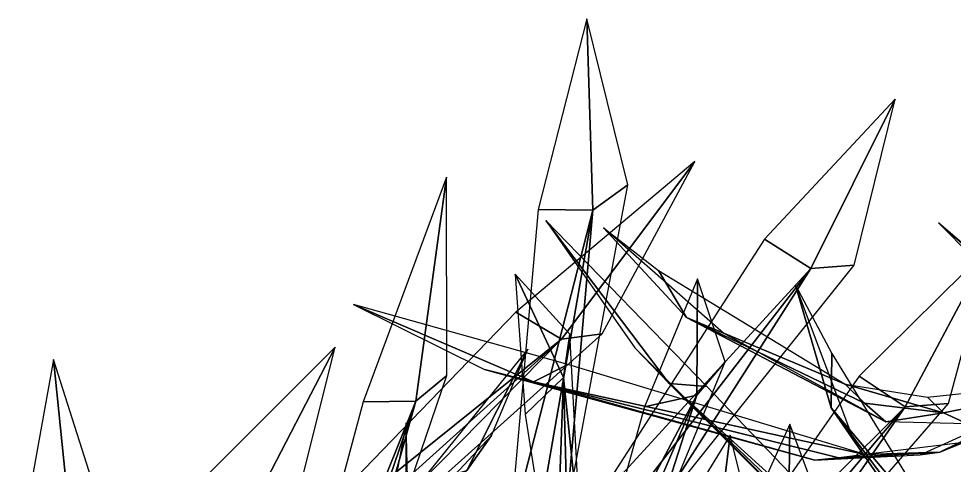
# Model space of a CAD drawing. Extents: x -26.4 to 26.4, y -33.5 to 33.5.
# Drawn here: x -11.19 to 1.54, y 27.41 to 33.48 of the extents above; entities that cross this region are included whole.
import ezdxf

# ---------------------------------------------------------------- set-up
doc = ezdxf.new("R2010")
doc.units = 0

msp = doc.modelspace()

# ---------------------------------------------------------------- linework, layer by layer
at = {"layer": 'weed040', "color": 3}
for points in [[(-3.46386, 33.4801, 4.51336), (-4.12524, 30.88732, 0.5473), (-3.38183, 30.87487, 0.43157)], [(-3.46386, 33.4801, 4.51336), (-3.38183, 30.87487, 0.43157), (-2.90502, 31.22021, 0.29901)], [(0.73327, 32.38549, 4.59246), (-1.04394, 30.48193, 0.57952), (-0.41296, 30.08203, 0.48907)], [(0.73327, 32.38549, 4.59246), (-0.41296, 30.08203, 0.48907), (0.1781, 30.12707, 0.37628)], [(-1.99096, 31.53845, 3.78936), (-4.42883, 29.49133, 0.21514), (-3.80847, 29.12109, 0.00421)], [(-1.99096, 31.53845, 3.78936), (-3.80847, 29.12109, 0.00421), (-3.25512, 29.19726, -0.2265)], [(-5.37255, 31.32714, 3.79779), (-6.50598, 28.27258, 0.29315), (-5.7915, 28.27844, 0.05621)], [(-5.37255, 31.32714, 3.79779), (-5.7915, 28.27844, 0.05621), (-5.36743, 28.62963, -0.19281)], [(-3.74291, 26.73596, -7.75799), (-2.90502, 31.22021, 0.29901), (-3.38183, 30.87487, 0.43157)], [(-4.51379, 26.46643, -7.65838), (-3.38183, 30.87487, 0.43157), (-4.12524, 30.88732, 0.5473)], [(-4.12341, 26.60522, -7.67449), (-3.38183, 30.87487, 0.43157), (-4.51379, 26.46643, -7.65838)], [(-3.74291, 26.73596, -7.75799), (-3.38183, 30.87487, 0.43157), (-4.12341, 26.60522, -7.67449)], [(-4.02087, 30.73425, 5.03302), (-2.33996, 28.51867, 1.06549), (-1.83093, 28.47766, 1.38848)], [(-4.02087, 30.73425, 5.03302), (-2.80798, 29.00573, 0.73992), (-2.33996, 28.51867, 1.06549)], [(1.32214, 30.70385, 6.84173), (2.76098, 29.42761, 2.45855), (3.15539, 28.85522, 2.75335)], [(1.32214, 30.70385, 6.84173), (3.15539, 28.85522, 2.75335), (3.63, 28.72814, 3.10418)], [(-3.23352, 30.63537, 6.49639), (-2.48828, 30.05456, 1.80706), (-2.10595, 29.41918, 1.94549)], [(-3.23352, 30.63537, 6.49639), (-2.10595, 29.41918, 1.94549), (-1.60241, 29.20495, 2.19891)], [(-3.39611, 26.8374, -7.68035), (-0.41296, 30.08203, 0.48907), (-1.04394, 30.48193, 0.57952)], [(2.03625, 30.38928, 5.18353), (0.24328, 28.61755, 1.12042), (0.8695, 28.20483, 1.01934)], [(2.03625, 30.38928, 5.18353), (0.8695, 28.20483, 1.01934), (1.45947, 28.24621, 0.91058)], [(-2.99035, 26.75207, -7.68109), (-0.41296, 30.08203, 0.48907), (-3.39611, 26.8374, -7.68035)], [(-2.59521, 26.66455, -7.74993), (-0.41296, 30.08203, 0.48907), (-2.99035, 26.75207, -7.68109)], [(-2.59521, 26.66455, -7.74993), (0.1781, 30.12707, 0.37628), (-0.41296, 30.08203, 0.48907)], [(0.05358, 28.51062, -7.03692), (-2.10595, 29.41918, 1.94549), (-2.48828, 30.05456, 1.80706)], [(-4.43945, 30.00476, 5.78668), (-4.30029, 28.09863, 1.4024), (-3.78027, 28.60363, 1.19439)], [(-4.43945, 30.00476, 5.78668), (-3.78027, 28.60363, 1.19439), (-3.69238, 29.19177, 1.09844)], [(-1.95544, 29.94104, 5.79547), (-2.67871, 28.20227, 1.39874), (-1.96423, 28.35974, 1.21453)], [(-1.95544, 29.94104, 5.79547), (-1.96423, 28.35974, 1.21453), (-1.57897, 28.81494, 1.12811)], [(-0.62353, 29.85644, 6.55316), (-0.13793, 28.18872, 2.03192), (0.17004, 27.7456, 2.29962)], [(-0.62353, 29.85644, 6.55316), (-0.12731, 28.92883, 1.88616), (-0.13793, 28.18872, 2.03192)], [(-6.63964, 29.59606, 5.10443), (-4.8529, 28.70947, 0.75567), (-4.18859, 28.54138, 1.05963)], [(-6.63964, 29.59606, 5.10443), (-4.18859, 28.54138, 1.05963), (-3.72131, 28.77612, 1.36505)], [(-8.17553, 25.61352, -7.39984), (-3.80847, 29.12109, 0.00421), (-4.42883, 29.49133, 0.21514)], [(0.60876, 27.99829, -6.7066), (-1.60241, 29.20495, 2.19891), (-2.10595, 29.41918, 1.94549)], [(0.31542, 28.2528, -6.841), (-2.10595, 29.41918, 1.94549), (0.05358, 28.51062, -7.03692)], [(0.60876, 27.99829, -6.7066), (-2.10595, 29.41918, 1.94549), (0.31542, 28.2528, -6.841)], [(-7.39257, 25.48095, -7.62469), (-3.25512, 29.19726, -0.2265), (-3.80847, 29.12109, 0.00421)], [(-3.53454, 26.22912, -7.67047), (-3.69238, 29.19177, 1.09844), (-3.78027, 28.60363, 1.19439)], [(-7.77343, 25.55163, -7.4804), (-3.80847, 29.12109, 0.00421), (-8.17553, 25.61352, -7.39984)], [(-7.39257, 25.48095, -7.62469), (-3.80847, 29.12109, 0.00421), (-7.77343, 25.55163, -7.4804)], [(-6.8872, 29.01196, 6.34478), (-8.61938, 27.28198, 2.23443), (-7.95361, 26.95751, 2.09014)], [(-6.8872, 29.01196, 6.34478), (-7.95361, 26.95751, 2.09014), (-7.37353, 27.078, 1.9649)], [(-4.26367, 28.98706, 5.50872), (-5.75012, 27.15051, 1.34967), (-5.09643, 27.33764, 1.03143)], [(-4.26367, 28.98706, 5.50872), (-5.09643, 27.33764, 1.03143), (-4.75732, 27.81298, 0.8681)], [(0.66259, 25.53479, -7.19549), (-2.33996, 28.51867, 1.06549), (-2.80798, 29.00573, 0.73992)], [(1.54113, 26.20422, -6.87982), (-0.13793, 28.18872, 2.03192), (-0.12731, 28.92883, 1.88616)], [(-10.71923, 28.8468, 5.32049), (-11.19384, 26.22473, 1.35003), (-10.46142, 26.31225, 1.20245)], [(-10.71923, 28.8468, 5.32049), (-10.46142, 26.31225, 1.20245), (-10.04614, 26.72387, 1.05377)], [(0.32495, 27.55444, -6.87286), (-3.72131, 28.77612, 1.36505), (-4.18859, 28.54138, 1.05963)], [(-2.68493, 26.12402, -7.66058), (-1.57897, 28.81494, 1.12811), (-1.96423, 28.35974, 1.21453)], [(-0.35803, 27.47827, -7.32769), (-4.18859, 28.54138, 1.05963), (-4.8529, 28.70947, 0.75567)], [(1.34008, 27.5874, -9.60662), (1.07531, 27.55004, -9.83038), (3.71313, 28.74719, -12.87359)], [(3.71313, 28.74719, -12.87359), (1.66198, 27.71594, -9.48358), (1.34008, 27.5874, -9.60662)], [(-7.21057, 23.22436, -7.47711), (-5.36743, 28.62963, -0.19281), (-5.7915, 28.27844, 0.05621)], [(-3.89526, 25.50256, -7.55108), (-3.78027, 28.60363, 1.19439), (-4.30029, 28.09863, 1.4024)], [(-0.031, 27.50756, -7.06915), (-4.18859, 28.54138, 1.05963), (-0.35803, 27.47827, -7.32769)], [(0.32495, 27.55444, -6.87286), (-4.18859, 28.54138, 1.05963), (-0.031, 27.50756, -7.06915)], [(-3.70739, 25.87207, -7.57928), (-3.78027, 28.60363, 1.19439), (-3.89526, 25.50256, -7.55108)], [(-3.53454, 26.22912, -7.67047), (-3.78027, 28.60363, 1.19439), (-3.70739, 25.87207, -7.57928)], [(-2.13452, 25.21435, -7.2387), (0.8695, 28.20483, 1.01934), (0.24328, 28.61755, 1.12042)], [(1.39282, 28.12133, -9.51214), (1.17565, 28.333, -9.68902), (3.95007, 28.62963, -12.80145)], [(3.95007, 28.62963, -12.80145), (1.71984, 27.97155, -9.42572), (1.39282, 28.12133, -9.51214)], [(1.26867, 25.24841, -6.71649), (-1.83093, 28.47766, 1.38848), (-2.33996, 28.51867, 1.06549)], [(1.26867, 25.24841, -6.71649), (-2.33996, 28.51867, 1.06549), (0.94714, 25.39196, -6.92559)], [(0.94714, 25.39196, -6.92559), (-2.33996, 28.51867, 1.06549), (0.66259, 25.53479, -7.19549)], [(1.39282, 28.12133, -9.51214), (0.05358, 28.51062, -7.03692), (1.17565, 28.333, -9.68902)], [(1.39282, 28.12133, -9.51214), (0.31542, 28.2528, -6.841), (0.05358, 28.51062, -7.03692)], [(-7.56689, 23.08813, -7.31817), (-5.7915, 28.27844, 0.05621), (-7.93896, 22.93212, -7.22296)], [(-7.93896, 22.93212, -7.22296), (-5.7915, 28.27844, 0.05621), (-6.50598, 28.27258, 0.29315)], [(-7.21057, 23.22436, -7.47711), (-5.7915, 28.27844, 0.05621), (-7.56689, 23.08813, -7.31817)], [(-3.02185, 25.91052, -7.57928), (-1.96423, 28.35974, 1.21453), (-3.37561, 25.69372, -7.56097)], [(-3.37561, 25.69372, -7.56097), (-1.96423, 28.35974, 1.21453), (-2.67871, 28.20227, 1.39874)], [(-2.68493, 26.12402, -7.66058), (-1.96423, 28.35974, 1.21453), (-3.02185, 25.91052, -7.57928)], [(-1.73022, 25.12573, -7.23944), (0.8695, 28.20483, 1.01934), (-2.13452, 25.21435, -7.2387)], [(-1.33471, 25.02905, -7.30682), (0.8695, 28.20483, 1.01934), (-1.73022, 25.12573, -7.23944)], [(-1.33471, 25.02905, -7.30682), (1.45947, 28.24621, 0.91058), (0.8695, 28.20483, 1.01934)], [(1.73632, 25.48095, -6.53631), (-0.13793, 28.18872, 2.03192), (1.6239, 25.84936, -6.67767)], [(1.6239, 25.84936, -6.67767), (-0.13793, 28.18872, 2.03192), (1.54113, 26.20422, -6.87982)], [(1.73632, 25.48095, -6.53631), (0.17004, 27.7456, 2.29962), (-0.13793, 28.18872, 2.03192)], [(0.60876, 27.99829, -6.7066), (0.31542, 28.2528, -6.841), (1.39282, 28.12133, -9.51214)], [(1.71984, 27.97155, -9.42572), (0.60876, 27.99829, -6.7066), (1.39282, 28.12133, -9.51214)], [(-5.91894, 27.98327, 5.57208), (-6.37158, 25.59851, 1.44964), (-5.92297, 26.09582, 1.11126)], [(-5.91894, 27.98327, 5.57208), (-5.92297, 26.09582, 1.11126), (-5.88818, 26.6759, 0.94061)], [(-0.6975, 27.96496, 6.31512), (-1.43176, 26.34375, 1.87445), (-0.71618, 26.49645, 1.70123)], [(-0.6975, 27.96496, 6.31512), (-0.71618, 26.49645, 1.70123), (-0.31958, 26.94763, 1.62542)], [(-7.43579, 24.94262, -7.51446), (-4.75732, 27.81298, 0.8681), (-5.09643, 27.33764, 1.03143)], [(-1.51306, 27.81848, 8.43365), (-2.44653, 26.29541, 3.99774), (-1.70861, 26.25183, 3.85528)], [(-1.51306, 27.81848, 8.43365), (-1.70861, 26.25183, 3.85528), (-1.20507, 26.57812, 3.79449)], [(1.66198, 27.71594, -9.48358), (0.32495, 27.55444, -6.87286), (1.34008, 27.5874, -9.60662)], [(1.34008, 27.5874, -9.60662), (-0.031, 27.50756, -7.06915), (-0.35803, 27.47827, -7.32769)], [(1.34008, 27.5874, -9.60662), (-0.35803, 27.47827, -7.32769), (1.07531, 27.55004, -9.83038)], [(0.32495, 27.55444, -6.87286), (-0.031, 27.50756, -7.06915), (1.34008, 27.5874, -9.60662)]]:
    msp.add_3dface(points, dxfattribs=at)

doc.saveas('drawing.dxf')
